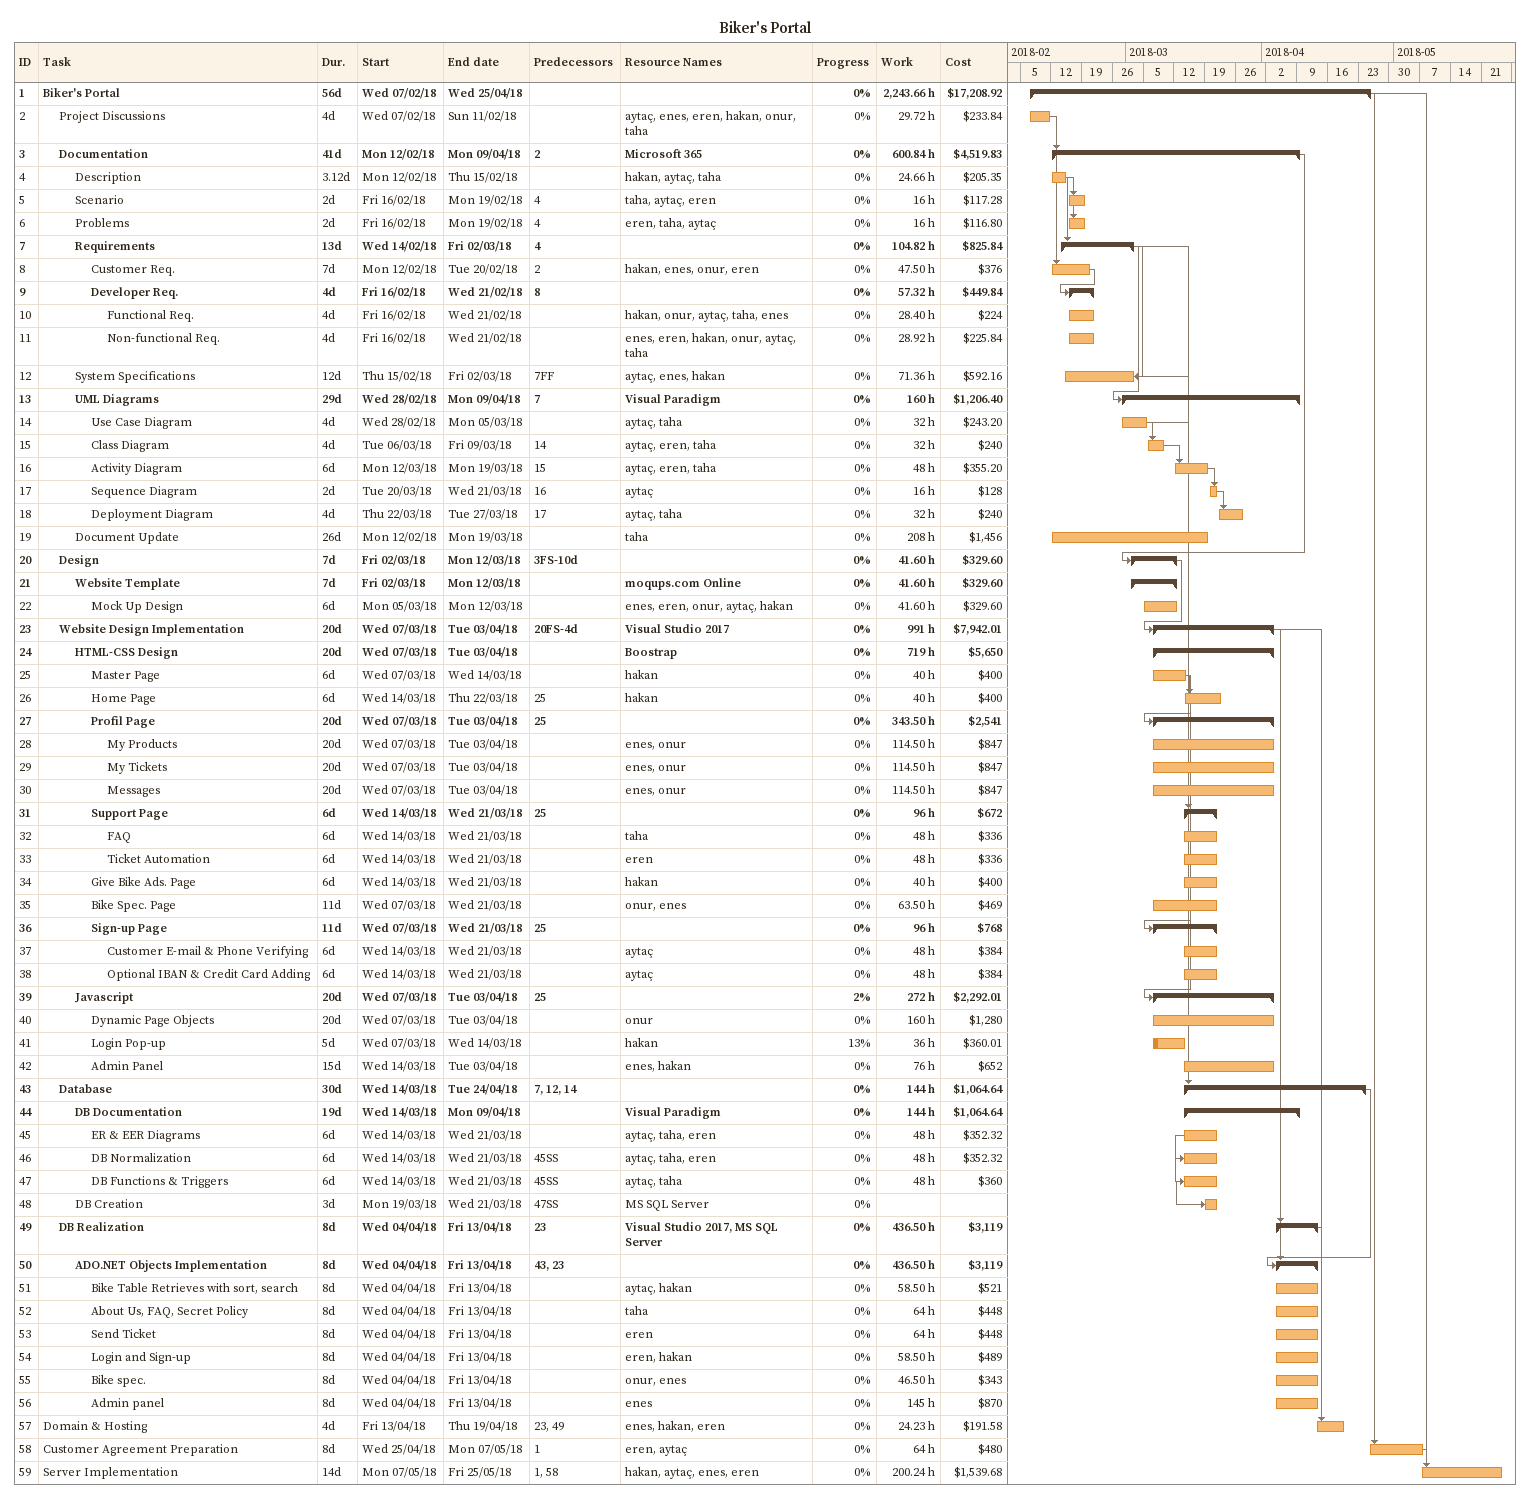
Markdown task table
Biker's Portal

| ID | Level | Task | Duration | Start | Finish | Predecessors | Resources | % complete | Work (h) | Cost ($) |
|---|---|---|---|---|---|---|---|---|---|---|
| 1 | 1 | **Biker's Portal** | 56d | 2018-02-07 | 2018-04-25 |  |  | 0 | 2243.66 | 17208.92 |
| 2 | 2 | Project Discussions | 4d | 2018-02-07 | 2018-02-11 |  | aytaç, enes, eren, hakan, onur, taha | 0 | 29.72 | 233.84 |
| 3 | 2 | **Documentation** | 41d | 2018-02-12 | 2018-04-09 | 2 | Microsoft 365 | 0 | 600.84 | 4519.83 |
| 4 | 3 | Description | 3.12d | 2018-02-12 | 2018-02-15 |  | hakan, aytaç, taha | 0 | 24.66 | 205.35 |
| 5 | 3 | Scenario | 2d | 2018-02-16 | 2018-02-19 | 4 | taha, aytaç, eren | 0 | 16 | 117.28 |
| 6 | 3 | Problems | 2d | 2018-02-16 | 2018-02-19 | 4 | eren, taha, aytaç | 0 | 16 | 116.80 |
| 7 | 3 | **Requirements** | 13d | 2018-02-14 | 2018-03-02 | 4 |  | 0 | 104.82 | 825.84 |
| 8 | 4 | Customer Req. | 7d | 2018-02-12 | 2018-02-20 | 2 | hakan, enes, onur, eren | 0 | 47.50 | 376 |
| 9 | 4 | **Developer Req.** | 4d | 2018-02-16 | 2018-02-21 | 8 |  | 0 | 57.32 | 449.84 |
| 10 | 5 | Functional Req. | 4d | 2018-02-16 | 2018-02-21 |  | hakan, onur, aytaç, taha, enes | 0 | 28.40 | 224 |
| 11 | 5 | Non-functional Req. | 4d | 2018-02-16 | 2018-02-21 |  | enes, eren, hakan, onur, aytaç, taha | 0 | 28.92 | 225.84 |
| 12 | 3 | System Specifications | 12d | 2018-02-15 | 2018-03-02 | 7FF | aytaç, enes, hakan | 0 | 71.36 | 592.16 |
| 13 | 3 | **UML Diagrams** | 29d | 2018-02-28 | 2018-04-09 | 7 | Visual Paradigm | 0 | 160 | 1206.40 |
| 14 | 4 | Use Case Diagram | 4d | 2018-02-28 | 2018-03-05 |  | aytaç, taha | 0 | 32 | 243.20 |
| 15 | 4 | Class Diagram | 4d | 2018-03-06 | 2018-03-09 | 14 | aytaç, eren, taha | 0 | 32 | 240 |
| 16 | 4 | Activity Diagram | 6d | 2018-03-12 | 2018-03-19 | 15 | aytaç, eren, taha | 0 | 48 | 355.20 |
| 17 | 4 | Sequence Diagram | 2d | 2018-03-20 | 2018-03-21 | 16 | aytaç | 0 | 16 | 128 |
| 18 | 4 | Deployment Diagram | 4d | 2018-03-22 | 2018-03-27 | 17 | aytaç, taha | 0 | 32 | 240 |
| 19 | 3 | Document Update | 26d | 2018-02-12 | 2018-03-19 |  | taha | 0 | 208 | 1456 |
| 20 | 2 | **Design** | 7d | 2018-03-02 | 2018-03-12 | 3FS-10d |  | 0 | 41.60 | 329.60 |
| 21 | 3 | **Website Template** | 7d | 2018-03-02 | 2018-03-12 |  | moqups.com Online | 0 | 41.60 | 329.60 |
| 22 | 4 | Mock Up Design | 6d | 2018-03-05 | 2018-03-12 |  | enes, eren, onur, aytaç, hakan | 0 | 41.60 | 329.60 |
| 23 | 2 | **Website Design Implementation** | 20d | 2018-03-07 | 2018-04-03 | 20FS-4d | Visual Studio 2017 | 0 | 991 | 7942.01 |
| 24 | 3 | **HTML-CSS Design** | 20d | 2018-03-07 | 2018-04-03 |  | Boostrap | 0 | 719 | 5650 |
| 25 | 4 | Master Page | 6d | 2018-03-07 | 2018-03-14 |  | hakan | 0 | 40 | 400 |
| 26 | 4 | Home Page | 6d | 2018-03-14 | 2018-03-22 | 25 | hakan | 0 | 40 | 400 |
| 27 | 4 | **Profil Page** | 20d | 2018-03-07 | 2018-04-03 | 25 |  | 0 | 343.50 | 2541 |
| 28 | 5 | My Products | 20d | 2018-03-07 | 2018-04-03 |  | enes, onur | 0 | 114.50 | 847 |
| 29 | 5 | My Tickets | 20d | 2018-03-07 | 2018-04-03 |  | enes, onur | 0 | 114.50 | 847 |
| 30 | 5 | Messages | 20d | 2018-03-07 | 2018-04-03 |  | enes, onur | 0 | 114.50 | 847 |
| 31 | 4 | **Support Page** | 6d | 2018-03-14 | 2018-03-21 | 25 |  | 0 | 96 | 672 |
| 32 | 5 | FAQ | 6d | 2018-03-14 | 2018-03-21 |  | taha | 0 | 48 | 336 |
| 33 | 5 | Ticket Automation | 6d | 2018-03-14 | 2018-03-21 |  | eren | 0 | 48 | 336 |
| 34 | 4 | Give Bike Ads. Page | 6d | 2018-03-14 | 2018-03-21 |  | hakan | 0 | 40 | 400 |
| 35 | 4 | Bike Spec. Page | 11d | 2018-03-07 | 2018-03-21 |  | onur, enes | 0 | 63.50 | 469 |
| 36 | 4 | **Sign-up Page** | 11d | 2018-03-07 | 2018-03-21 | 25 |  | 0 | 96 | 768 |
| 37 | 5 | Customer E-mail & Phone Verifying | 6d | 2018-03-14 | 2018-03-21 |  | aytaç | 0 | 48 | 384 |
| 38 | 5 | Optional IBAN & Credit Card Adding | 6d | 2018-03-14 | 2018-03-21 |  | aytaç | 0 | 48 | 384 |
| 39 | 3 | **Javascript** | 20d | 2018-03-07 | 2018-04-03 | 25 |  | 2 | 272 | 2292.01 |
| 40 | 4 | Dynamic Page Objects | 20d | 2018-03-07 | 2018-04-03 |  | onur | 0 | 160 | 1280 |
| 41 | 4 | Login Pop-up | 5d | 2018-03-07 | 2018-03-14 |  | hakan | 13 | 36 | 360.01 |
| 42 | 4 | Admin Panel | 15d | 2018-03-14 | 2018-04-03 |  | enes, hakan | 0 | 76 | 652 |
| 43 | 2 | **Database** | 30d | 2018-03-14 | 2018-04-24 | 7, 12, 14 |  | 0 | 144 | 1064.64 |
| 44 | 3 | **DB Documentation** | 19d | 2018-03-14 | 2018-04-09 |  | Visual Paradigm | 0 | 144 | 1064.64 |
| 45 | 4 | ER & EER Diagrams | 6d | 2018-03-14 | 2018-03-21 |  | aytaç, taha, eren | 0 | 48 | 352.32 |
| 46 | 4 | DB Normalization | 6d | 2018-03-14 | 2018-03-21 | 45SS | aytaç, taha, eren | 0 | 48 | 352.32 |
| 47 | 4 | DB Functions & Triggers | 6d | 2018-03-14 | 2018-03-21 | 45SS | aytaç, taha | 0 | 48 | 360 |
| 48 | 3 | DB Creation | 3d | 2018-03-19 | 2018-03-21 | 47SS | MS SQL Server | 0 |  |  |
| 49 | 2 | **DB Realization** | 8d | 2018-04-04 | 2018-04-13 | 23 | Visual Studio 2017, MS SQL Server | 0 | 436.50 | 3119 |
| 50 | 3 | **ADO.NET Objects Implementation** | 8d | 2018-04-04 | 2018-04-13 | 43, 23 |  | 0 | 436.50 | 3119 |
| 51 | 4 | Bike Table Retrieves with sort, search | 8d | 2018-04-04 | 2018-04-13 |  | aytaç, hakan | 0 | 58.50 | 521 |
| 52 | 4 | About Us, FAQ, Secret Policy | 8d | 2018-04-04 | 2018-04-13 |  | taha | 0 | 64 | 448 |
| 53 | 4 | Send Ticket | 8d | 2018-04-04 | 2018-04-13 |  | eren | 0 | 64 | 448 |
| 54 | 4 | Login and Sign-up | 8d | 2018-04-04 | 2018-04-13 |  | eren, hakan | 0 | 58.50 | 489 |
| 55 | 4 | Bike spec. | 8d | 2018-04-04 | 2018-04-13 |  | onur, enes | 0 | 46.50 | 343 |
| 56 | 4 | Admin panel | 8d | 2018-04-04 | 2018-04-13 |  | enes | 0 | 145 | 870 |
| 57 | 1 | Domain & Hosting | 4d | 2018-04-13 | 2018-04-19 | 23, 49 | enes, hakan, eren | 0 | 24.23 | 191.58 |
| 58 | 1 | Customer Agreement Preparation | 8d | 2018-04-25 | 2018-05-07 | 1 | eren, aytaç | 0 | 64 | 480 |
| 59 | 1 | Server Implementation | 14d | 2018-05-07 | 2018-05-25 | 1, 58 | hakan, aytaç, enes, eren | 0 | 200.24 | 1539.68 |
